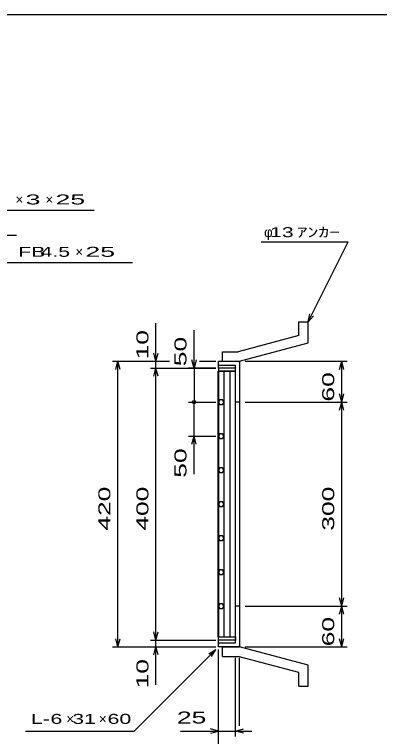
# Model space of a CAD drawing. Units: millimetres, scale not verified. Extents: x -1456 to 1385, y -1026 to 843.
# Drawn here: x -467 to 70, y -220 to 843 of the extents above; entities that cross this region are included whole.
import ezdxf
from ezdxf.enums import TextEntityAlignment as Align

# ---------------------------------------------------------------- set-up
doc = ezdxf.new("R2010")
doc.units = ezdxf.units.MM
doc.header["$LTSCALE"] = 8
for name, color, linetype, lineweight in [('0_2', 150, 'Continuous', 25), ('16', 3, 'Continuous', 25), ('19', 6, 'Continuous', 25), ('22', 4, 'Continuous', 25)]:
    doc.layers.add(name, color=color, linetype=linetype, lineweight=lineweight)
doc.styles.add('ベクトル', font='')
doc.styles.get('ベクトル').set_extended_font_data('ベクトル')

msp = doc.modelspace()

# ---------------------------------------------------------------- linework, layer by layer
at = {"layer": '0_2'}
msp.add_line((-1383.2, 842.8), (1384.8, 842.8), dxfattribs=at)
at = {"layer": '16'}
for p, q in [((-142, 322.5), (-167, 322.5)), ((-167, 322.5), (-167, 318)), ((-142, 318), (-142, 322.5)), ((-167.7, -73), (-167.7, 318)), ((-167.7, 318), (-167, 318)), ((-167, 318), (-142, 318)), ((-167, 318), (-167, -73)), ((-142, 318), (-167, 318)), ((-159, 318), (-159, -73)), ((-150, -73), (-150, 318)), ((-142, -73), (-142, 318)), ((-165.024, 275.95), (-167, 272.472)), ((-167, 272.472), (-164.976, 269.022)), ((-161.024, 275.978), (-165.024, 275.95)), ((-164.976, 269.022), (-160.976, 269.05)), ((-159, 272.5), (-161.024, 275.978)), ((-160.976, 269.05), (-159, 272.528)), ((-165.024, 225.95), (-167, 222.472)), ((-161.024, 225.978), (-165.024, 225.95)), ((-159, 222.5), (-161.024, 225.978)), ((-167, 222.472), (-164.976, 219.022)), ((-164.976, 219.022), (-160.976, 219.05)), ((-160.976, 219.05), (-159, 222.528)), ((-165.024, 175.95), (-167, 172.472)), ((-167, 172.472), (-164.976, 169.022)), ((-161.024, 175.978), (-165.024, 175.95)), ((-159, 172.5), (-161.024, 175.978)), ((-160.976, 169.05), (-159, 172.528)), ((-164.976, 169.022), (-160.976, 169.05)), ((-165.024, 125.95), (-167, 122.472)), ((-167, 122.472), (-164.976, 119.022)), ((-161.024, 125.978), (-165.024, 125.95)), ((-164.976, 119.022), (-160.976, 119.05)), ((-159, 122.5), (-161.024, 125.978)), ((-160.976, 119.05), (-159, 122.528)), ((-165.024, 75.95), (-167, 72.472)), ((-161.024, 75.978), (-165.024, 75.95)), ((-159, 72.5), (-161.024, 75.978)), ((-167, 72.472), (-164.976, 69.022)), ((-164.976, 69.022), (-160.976, 69.05)), ((-160.976, 69.05), (-159, 72.528)), ((-165.024, 25.95), (-167, 22.472)), ((-167, 22.472), (-164.976, 19.022)), ((-161.024, 25.978), (-165.024, 25.95)), ((-159, 22.5), (-161.024, 25.978)), ((-160.976, 19.05), (-159, 22.528)), ((-164.976, 19.022), (-160.976, 19.05)), ((-165.024, -24.05), (-167, -27.528)), ((-167, -27.528), (-164.976, -30.978)), ((-161.024, -24.022), (-165.024, -24.05)), ((-164.976, -30.978), (-160.976, -30.95)), ((-159, -27.5), (-161.024, -24.022)), ((-160.976, -30.95), (-159, -27.472)), ((-167, -73), (-167.7, -73)), ((-167, -73), (-142, -73)), ((-167, -77.5), (-167, -73)), ((-167, -73), (-142, -73)), ((-142, -73), (-142, -77.5)), ((-142, -77.5), (-167, -77.5))]:
    msp.add_line(p, q, dxfattribs=at)
at = {"layer": '19'}
for p, q in [((-49, 390.5), (-35, 390.5)), ((-49, 370.5), (-49, 390.5)), ((-35, 359.5), (-35, 390.5)), ((-49, 370.5), (-138, 346.5)), ((-136, 332.5), (-35, 359.5)), ((-161, 346.5), (-138, 346.5)), ((-161, 332.5), (-161, 346.5)), ((-167, 322.5), (-167, 332.5)), ((-167, 332.5), (-137, 332.5)), ((-161, 332.5), (-136, 332.5)), ((-137, 332.5), (-136, 331.5)), ((-136, 331.5), (-136, -86.5)), ((-142, 326.5), (-167, 326.5)), ((-142, -81.5), (-142, 326.5)), ((-136, 272.5), (-142, 272.5)), ((-136, -27.5), (-142, -27.5)), ((-167, -87.5), (-167, -77.5)), ((-167, -81.5), (-142, -81.5)), ((-137, -87.5), (-167, -87.5)), ((-161, -87.5), (-136, -87.5)), ((-161, -101.5), (-161, -87.5)), ((-136, -86.5), (-137, -87.5)), ((-35, -114.5), (-136, -87.5)), ((-161, -101.5), (-138, -101.5)), ((-49, -125.5), (-138, -101.5)), ((-35, -145.5), (-35, -114.5)), ((-49, -145.5), (-49, -125.5)), ((-49, -145.5), (-35, -145.5))]:
    msp.add_line(p, q, dxfattribs=at)
at = {"layer": '22'}
for p, q in [((-717.75, 555), (-349.75, 555)), ((-676.25, 518), (-464.25, 518)), ((-104, 508.5), (24, 508.5)), ((-35, 390.5), (24, 508.5)), ((-629.75, 478), (-293.75, 478)), ((-35, 390.5), (-32.6, 402.18)), ((-35, 390.5), (-27, 399.3)), ((-259, 332.5), (-259, 388.5)), ((-203, 322.5), (-203, 378.5)), ((-259, 332.5), (-262.2, 344.5)), ((-259, 332.5), (-255.8, 344.5)), ((-323, 332.5), (-239, 332.5)), ((-318.2, 320.5), (-315, 332.5)), ((-311.8, 320.5), (-315, 332.5)), ((-315, -87.5), (-315, 332.5)), ((-267, 332.5), (-239, 332.5)), ((-259, 322.5), (-259, 332.5)), ((-203, 322.5), (-206.2, 334.5)), ((-199.8, 334.5), (-203, 322.5)), ((-195, 332.5), (-171, 332.5)), ((-195, 332.5), (-171, 332.5)), ((-128, 332.5), (22.4, 332.5)), ((11.2, 320.5), (14.4, 332.5)), ((17.6, 320.5), (14.4, 332.5)), ((14.4, 272.5), (14.4, 332.5)), ((-267, 322.5), (-171, 322.5)), ((-262.2, 310.5), (-259, 322.5)), ((-255.8, 310.5), (-259, 322.5)), ((-259, -77.5), (-259, 322.5)), ((-171, 322.5), (-211, 322.5)), ((-203, 322.5), (-203, 272.5)), ((14.4, 272.5), (11.2, 284.5)), ((14.4, 272.5), (17.6, 284.5)), ((-211, 272.5), (-171, 272.5)), ((-203, 222.5), (-203, 272.5)), ((-128, 272.5), (22.4, 272.5)), ((11.2, 260.5), (14.4, 272.5)), ((17.6, 260.5), (14.4, 272.5)), ((14.4, -27.5), (14.4, 272.5)), ((-211, 222.5), (-171, 222.5)), ((-206.2, 210.5), (-203, 222.5)), ((-199.8, 210.5), (-203, 222.5)), ((-203, 166.5), (-203, 222.5)), ((14.4, -27.5), (11.2, -15.5)), ((14.4, -27.5), (17.6, -15.5)), ((-128, -27.5), (22.4, -27.5)), ((11.2, -39.5), (14.4, -27.5)), ((17.6, -39.5), (14.4, -27.5)), ((14.4, -87.5), (14.4, -27.5)), ((-259, -77.5), (-262.2, -65.5)), ((-259, -77.5), (-255.8, -65.5)), ((-315, -87.5), (-318.2, -75.5)), ((-315, -87.5), (-311.8, -75.5)), ((-267, -77.5), (-171, -77.5)), ((-259, -87.5), (-259, -77.5)), ((14.4, -87.5), (11.2, -75.5)), ((14.4, -87.5), (17.6, -75.5)), ((-323, -87.5), (-171, -87.5)), ((-291, -211.5), (-171, -91.5)), ((-267, -87.5), (-171, -87.5)), ((-262.2, -99.5), (-259, -87.5)), ((-255.8, -99.5), (-259, -87.5)), ((-259, -143.5), (-259, -87.5)), ((-181.4, -97.9), (-171, -91.5)), ((-177.4, -101.9), (-171, -91.5)), ((-167, -219.5), (-167, -91.5)), ((-167, -275.5), (-167, -91.5)), ((-128, -87.5), (22.4, -87.5)), ((-142, -219.5), (-142, -103.704)), ((-136, -203.504), (-136, -103.704)), ((-451, -211.5), (-291, -211.5)), ((-223, -211.5), (-167, -211.5)), ((-167, -211.5), (-179, -208.3)), ((-179, -214.7), (-167, -211.5)), ((-167, -211.5), (-142, -211.5)), ((-142, -211.5), (-130, -208.3)), ((-130, -214.7), (-142, -211.5)), ((-142, -211.5), (-118, -211.5))]:
    msp.add_line(p, q, dxfattribs=at)
msp.add_circle((-203, 272.5), 2.4, dxfattribs=at)

# ---------------------------------------------------------------- texts
at = {"layer": '22', "color": 2, "style": 'ベクトル'}
for s, p in [('×', (-465.75, 570.6)), ('×', (-421.75, 570.6)), ('φ', (-100, 522.5)), ('×', (-377.75, 493.6)), ('×', (-391, -193.5)), ('×', (-343, -193.5))]:
    msp.add_text(s, height=14.66, dxfattribs=at).set_placement(p, align=Align.MIDDLE_LEFT)
for s, height, width, p in [(' 3 ', 14.66, 2, (-461.75, 570.6)), (' 25 ', 14.66, 2, (-417.75, 570.6)), (' 13 ', 14.66, 1.6, (-100, 522.5)), ('ｱﾝｶｰ', 14.66, 1.6, (-52, 522.5)), ('FB', 14.66, 1.6, (-461.75, 493.6)), (' 4.5 ', 14.66, 1.6, (-437.75, 493.6)), (' 25 ', 14.66, 2, (-373.75, 493.6)), ('L-', 14.66, 1.6, (-443, -193.5)), (' 6 ', 14.66, 1.6, (-423, -193.5)), (' 31 ', 14.66, 1.6, (-391, -193.5)), (' 60 ', 14.66, 1.6, (-339, -193.5)), (' 25 ', 17.6, 1.65, (-239, -191.5))]:
    msp.add_text(s, height=height, dxfattribs=dict(at, width=width)).set_placement(p, align=Align.MIDDLE_LEFT)
at = {"layer": '22', "color": 2, "style": 'ベクトル', "width": 1.65}
for s, p in [(' 10 ', (-279, 324.5)), (' 50 ', (-223, 314.5)), (' 60 ', (-5.6, 262.5)), (' 50 ', (-223, 150.5)), (' 420 ', (-335, 72.5)), (' 400 ', (-279, 72.5)), (' 300 ', (-5.6, 72.5)), (' 60 ', (-5.6, -97.5)), (' 10 ', (-279, -159.5))]:
    msp.add_text(s, height=17.6, rotation=90, dxfattribs=at).set_placement(p, align=Align.MIDDLE_LEFT)

doc.saveas('drawing.dxf')
